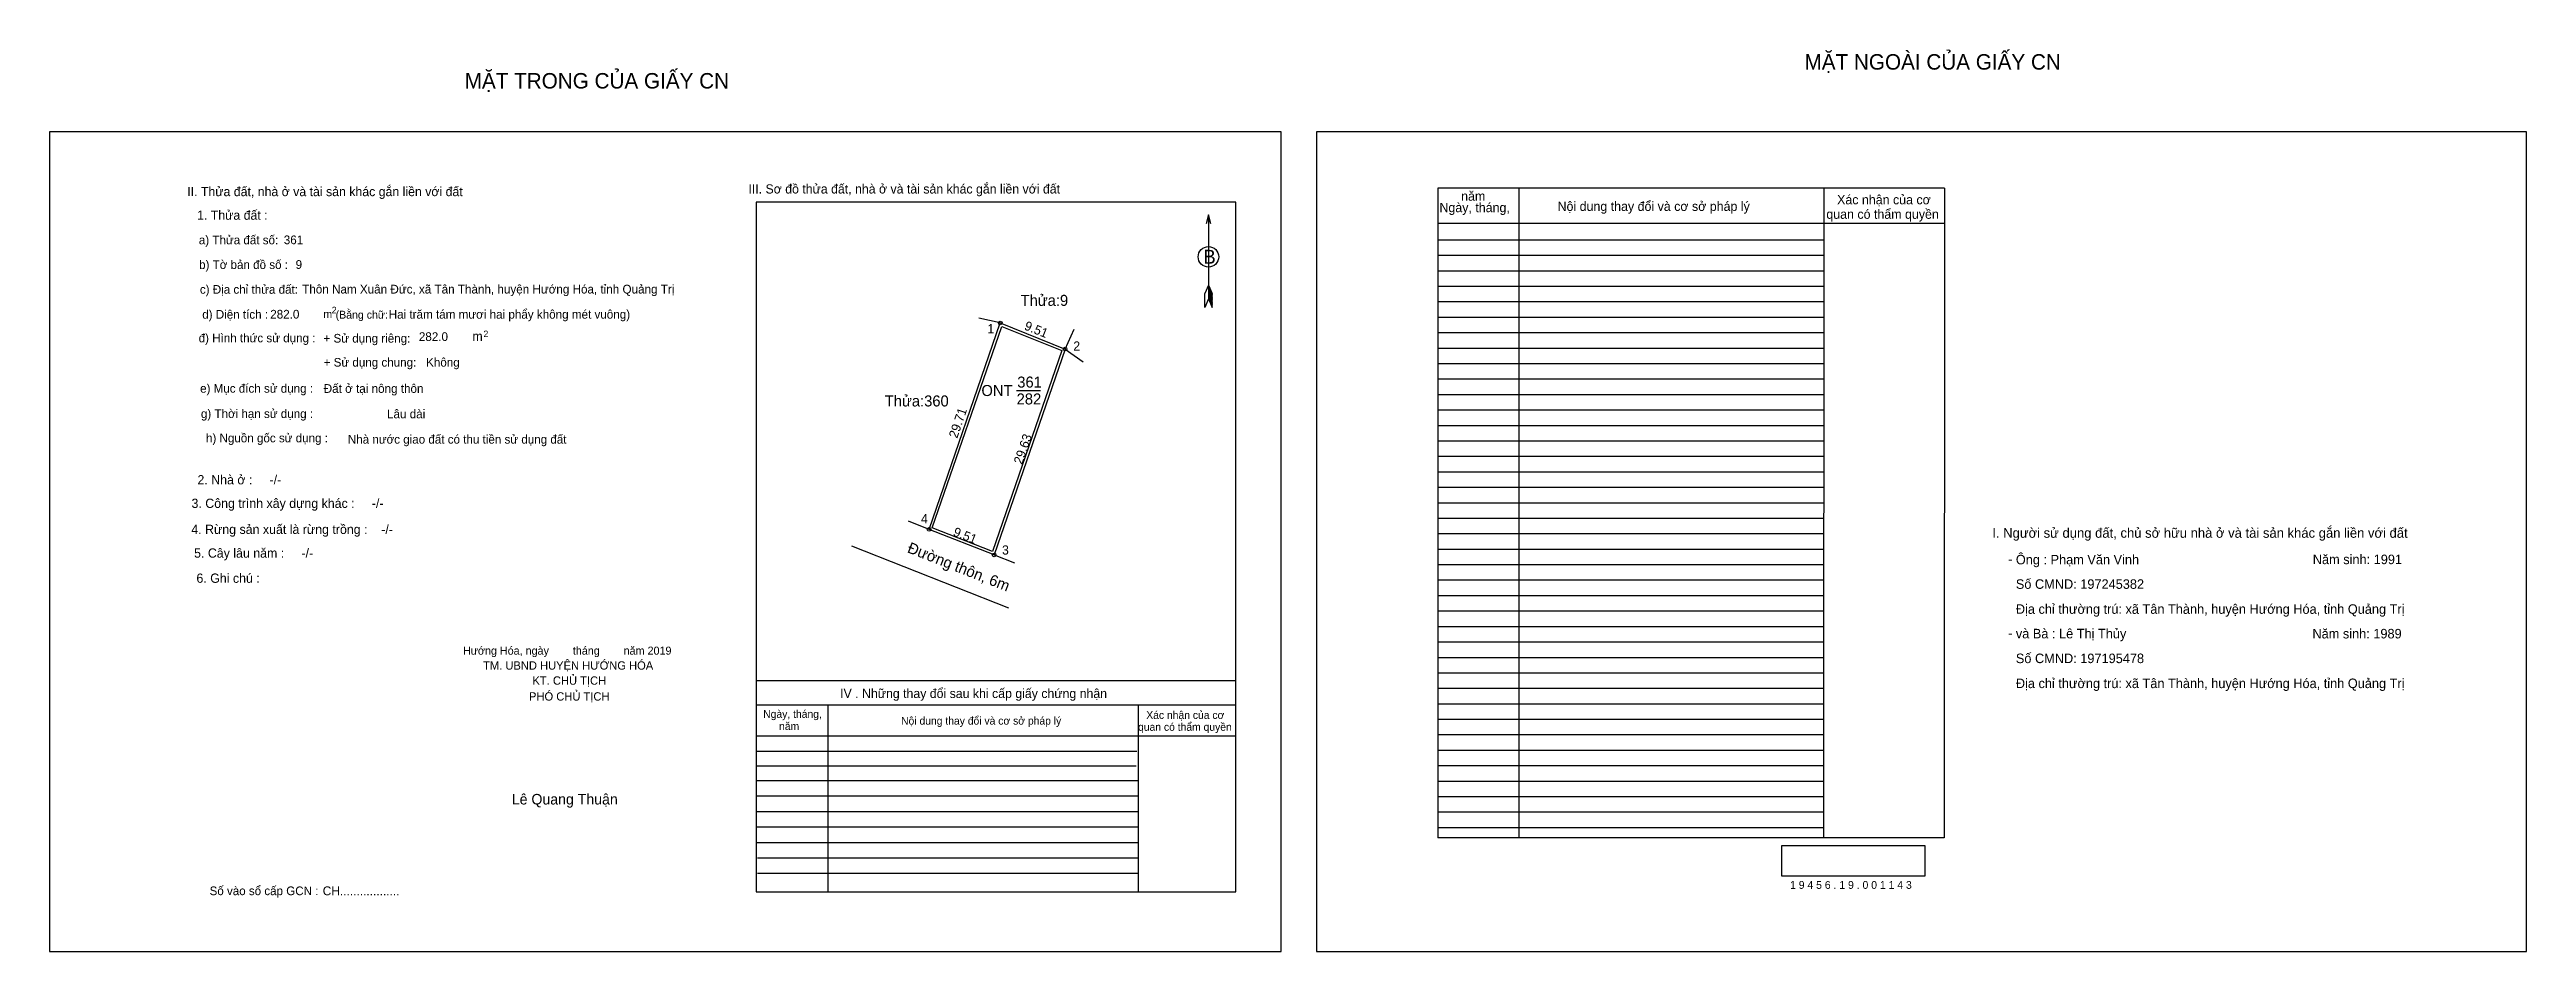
# Model space of a CAD drawing. Extents: x 539330 to 539667, y 1836876 to 1836999.
import ezdxf

# ---------------------------------------------------------------- set-up
doc = ezdxf.new("R2010")
doc.units = 0
for name, color, linetype in [('Default', 7, 'Continuous'), ('Level 1', 7, 'Continuous'), ('Level 10', 7, 'Continuous'), ('Level 11', 7, 'Continuous'), ('Level 13', 7, 'Continuous'), ('Level 27', 7, 'Continuous'), ('Level 35', 7, 'Continuous'), ('Level 36', 7, 'Continuous'), ('Level 40', 7, 'Continuous'), ('Level 49', 7, 'Continuous'), ('Level 5', 7, 'Continuous'), ('Level 52', 7, 'Continuous'), ('Level 55', 7, 'Continuous'), ('Level 6', 7, 'Continuous'), ('Level 7', 7, 'Continuous'), ('Level 8', 7, 'Continuous'), ('Level 9', 7, 'Continuous')]:
    doc.layers.add(name, color=color, linetype=linetype)

msp = doc.modelspace()

# ---------------------------------------------------------------- linework, layer by layer
at = {"layer": 'Level 1'}
for p, q in [((539330.49, 1836987.69), (539330.49, 1836987.69)), ((539502.86, 1836987.69), (539502.86, 1836987.69)), ((539488.17, 1836976.41), (539488.17, 1836964.95)), ((539488.17, 1836966.84), (539487.69, 1836965.67)), ((539488.17, 1836966.84), (539488.66, 1836965.67)), ((539488.17, 1836966.68), (539488.66, 1836965.5)), ((539488.17, 1836966.51), (539488.66, 1836965.34)), ((539488.17, 1836966.35), (539488.66, 1836965.17)), ((539488.17, 1836966.18), (539488.66, 1836965)), ((539488.17, 1836966.01), (539488.66, 1836964.83)), ((539487.66, 1836963.78), (539487.69, 1836965.67)), ((539488.17, 1836964.95), (539487.66, 1836963.78)), ((539488.17, 1836965.85), (539488.66, 1836964.66)), ((539488.17, 1836965.69), (539488.67, 1836964.49)), ((539488.17, 1836965.52), (539488.67, 1836964.32)), ((539488.17, 1836965.36), (539488.67, 1836964.15)), ((539488.17, 1836965.19), (539488.67, 1836963.98)), ((539488.17, 1836964.95), (539488.67, 1836963.78)), ((539488.67, 1836963.78), (539488.66, 1836965.67)), ((539498.06, 1836876.15), (539498.06, 1836876.15)), ((539667.49, 1836876.15), (539667.49, 1836876.15))]:
    msp.add_line(p, q, dxfattribs=at)
msp.add_lwpolyline([(539488.5, 1836975.19), (539488.17, 1836976.41), (539487.84, 1836975.19)], dxfattribs=at)
msp.add_circle((539488.17, 1836970.68), 1.4, dxfattribs=at)
at = {"layer": 'Level 10'}
for p, q in [((539459.84, 1836961.68), (539468.66, 1836958.12)), ((539468.66, 1836958.12), (539459.01, 1836930.11))]:
    msp.add_line(p, q, dxfattribs=at)
for points in [[(539450.16, 1836933.59), (539459.84, 1836961.68), (539468.66, 1836958.12), (539459.01, 1836930.11)], [(539450.6, 1836933.79), (539460.05, 1836961.22), (539468.22, 1836957.92), (539458.8, 1836930.57)]]:
    msp.add_lwpolyline(points, close=True, dxfattribs=at)
at = {"layer": 'Level 11'}
for centre in [(539459.84, 1836961.68), (539468.66, 1836958.12), (539450.16, 1836933.59), (539450.16, 1836933.59), (539459.01, 1836930.11)]:
    msp.add_circle(centre, 0.25, dxfattribs=at)
at = {"layer": 'Level 27'}
for p, q in [((539459.84, 1836961.68), (539456.92, 1836962.35)), ((539468.66, 1836958.12), (539469.89, 1836960.86)), ((539468.66, 1836958.12), (539471.12, 1836956.4)), ((539450.16, 1836933.59), (539447.37, 1836934.69)), ((539459.01, 1836930.11), (539461.8, 1836929.02))]:
    msp.add_line(p, q, dxfattribs=at)
at = {"layer": 'Level 35'}
msp.add_line((539461, 1836922.89), (539439.67, 1836931.29), dxfattribs=at)
at = {"layer": 'Level 40'}
msp.add_lwpolyline([(539330.49, 1836876.15), (539498.06, 1836876.15), (539498.06, 1836987.69), (539330.49, 1836987.69)], close=True, dxfattribs=at)
at = {"layer": 'Level 52'}
for p, q in [((539588.31, 1836980.03), (539519.4, 1836980.03)), ((539519.4, 1836980.03), (539519.4, 1836891.6)), ((539530.39, 1836980.03), (539530.39, 1836891.6)), ((539571.88, 1836980.03), (539571.85, 1836891.6)), ((539588.31, 1836980.03), (539588.28, 1836891.6)), ((539588.31, 1836975.22), (539519.4, 1836975.22)), ((539571.88, 1836972.96), (539519.4, 1836972.96)), ((539571.88, 1836970.86), (539519.4, 1836970.86)), ((539571.88, 1836968.75), (539519.4, 1836968.75)), ((539571.88, 1836966.65), (539519.4, 1836966.65)), ((539571.88, 1836964.54), (539519.4, 1836964.54)), ((539571.88, 1836962.44), (539519.4, 1836962.44)), ((539571.88, 1836960.33), (539519.4, 1836960.33)), ((539571.88, 1836958.23), (539519.4, 1836958.23)), ((539571.87, 1836956.12), (539519.4, 1836956.12)), ((539571.87, 1836954.02), (539519.4, 1836954.02)), ((539571.87, 1836951.91), (539519.4, 1836951.91)), ((539571.87, 1836949.81), (539519.4, 1836949.81)), ((539571.87, 1836947.7), (539519.4, 1836947.7)), ((539571.87, 1836945.6), (539519.4, 1836945.6)), ((539571.87, 1836943.5), (539519.4, 1836943.5)), ((539571.87, 1836941.39), (539519.4, 1836941.39)), ((539571.87, 1836939.29), (539519.4, 1836939.29)), ((539571.87, 1836937.18), (539519.4, 1836937.18)), ((539571.87, 1836935.08), (539519.4, 1836935.08)), ((539571.87, 1836932.97), (539519.4, 1836932.97)), ((539571.87, 1836930.87), (539519.4, 1836930.87)), ((539571.86, 1836928.76), (539519.4, 1836928.76)), ((539571.86, 1836926.66), (539519.4, 1836926.66)), ((539571.86, 1836924.55), (539519.4, 1836924.55)), ((539571.86, 1836922.45), (539519.4, 1836922.45)), ((539571.86, 1836920.34), (539519.4, 1836920.34)), ((539571.86, 1836918.24), (539519.4, 1836918.24)), ((539571.86, 1836916.13), (539519.4, 1836916.13)), ((539571.86, 1836914.03), (539519.4, 1836914.03)), ((539571.86, 1836911.93), (539519.4, 1836911.93)), ((539571.86, 1836909.82), (539519.4, 1836909.82)), ((539571.86, 1836907.72), (539519.4, 1836907.72)), ((539571.86, 1836905.61), (539519.4, 1836905.61)), ((539571.86, 1836903.51), (539519.4, 1836903.51)), ((539571.85, 1836901.4), (539519.4, 1836901.4)), ((539571.85, 1836899.3), (539519.4, 1836899.3)), ((539571.85, 1836897.19), (539519.4, 1836897.19)), ((539571.85, 1836895.09), (539519.4, 1836895.09)), ((539571.85, 1836892.98), (539519.4, 1836892.98)), ((539588.28, 1836891.6), (539519.4, 1836891.6))]:
    msp.add_line(p, q, dxfattribs=at)
msp.add_lwpolyline([(539502.86, 1836876.15), (539667.49, 1836876.15), (539667.49, 1836987.69), (539502.86, 1836987.69)], close=True, dxfattribs=at)
at = {"layer": 'Level 6'}
msp.add_lwpolyline([(539566.19, 1836890.58), (539585.64, 1836890.58), (539585.64, 1836886.41), (539566.19, 1836886.41)], close=True, dxfattribs=at)
at = {"layer": 'Level 7'}
for p, q in [((539478.43, 1836903.36), (539426.63, 1836903.36)), ((539478.34, 1836901.37), (539426.63, 1836901.37)), ((539478.61, 1836899.37), (539426.63, 1836899.37)), ((539478.61, 1836897.27), (539426.63, 1836897.27)), ((539478.61, 1836895.16), (539426.63, 1836895.16)), ((539478.61, 1836893.06), (539426.63, 1836893.06)), ((539478.61, 1836890.95), (539426.63, 1836890.95)), ((539478.61, 1836888.85), (539426.8, 1836888.85)), ((539478.61, 1836886.75), (539426.8, 1836886.75))]:
    msp.add_line(p, q, dxfattribs=at)
at = {"layer": 'Level 8'}
for p, q in [((539491.88, 1836978.14), (539426.63, 1836978.14)), ((539426.63, 1836978.14), (539426.63, 1836884.27)), ((539491.88, 1836884.27), (539491.88, 1836978.14)), ((539491.88, 1836912.98), (539426.63, 1836912.98)), ((539491.88, 1836909.67), (539426.63, 1836909.67)), ((539436.37, 1836909.67), (539436.37, 1836884.27)), ((539478.61, 1836909.67), (539478.61, 1836884.27)), ((539491.88, 1836905.46), (539426.63, 1836905.46)), ((539426.63, 1836884.27), (539491.88, 1836884.27))]:
    msp.add_line(p, q, dxfattribs=at)
at = {"layer": 'Level 9'}
msp.add_line((539462.07, 1836952.49), (539465.31, 1836952.49), dxfattribs=at)

# ---------------------------------------------------------------- texts
at = {"layer": 'Default'}
for s, p in [('e) Mục đích sử dụng :', (539350.98, 1836952.19)), ('g) Thời hạn sử dụng :', (539351.09, 1836948.75)), ('h) Nguồn gốc sử dụng :', (539351.78, 1836945.44)), ('Nhà nước giao đất có thu tiền sử dụng đất', (539371.08, 1836945.26))]:
    msp.add_text(s, height=1.1807, dxfattribs=at).set_placement(p)
at = {"layer": 'Level 1'}
msp.add_text('B', height=1.89, dxfattribs=at).set_placement((539487.47, 1836969.75))
at = {"layer": 'Level 13'}
for s, p in [('ONT', (539457.28, 1836951.74)), ('361', (539462.16, 1836952.89)), ('282', (539462.07, 1836950.59))]:
    msp.add_text(s, height=1.5, dxfattribs=at).set_placement(p)
at = {"layer": 'Level 36'}
for s, p in [('Thửa:9', (539462.61, 1836964.01)), ('Thửa:360', (539444.13, 1836950.32))]:
    msp.add_text(s, height=1.5, dxfattribs=at).set_placement(p)
at = {"layer": 'Level 49'}
for s, rotation, p in [('9.51', 338.0196, (539463.01, 1836960.83)), ('29.71', 70.9857, (539453.98, 1836945.91)), ('29.63', 70.9902, (539462.81, 1836942.35)), ('9.51', 338.5342, (539453.33, 1836932.77))]:
    msp.add_text(s, height=1.25, rotation=rotation, dxfattribs=at).set_placement(p)
at = {"layer": 'Level 5'}
msp.add_text('Đường thôn, 6m', height=1.5, rotation=338.5049, dxfattribs=at).set_placement((539447.09, 1836930.5))
at = {"layer": 'Level 52'}
for s, height, p in [('năm', 1.263, (539522.55, 1836978.32)), ('Ngày, tháng,', 1.2628, (539519.6, 1836976.76)), ('Nội dung thay đổi và cơ sở pháp lý', 1.2628, (539535.67, 1836976.93)), (' quan có thẩm quyền', 1.2628, (539571.77, 1836975.86)), ('Xác nhận của cơ', 1.2628, (539573.7, 1836977.83))]:
    msp.add_text(s, height=height, dxfattribs=at).set_placement(p)
at = {"layer": 'Level 55'}
for s, height, p in [('360', 0.055, (539459.78, 1836961.62)), ('1', 0.2, (539459.78, 1836961.68)), ('9', 0.055, (539459.82, 1836961.62)), ('2', 0.2, (539468.59, 1836958.12)), ('0', 0.055, (539468.64, 1836958.06)), ('9', 0.055, (539468.64, 1836958.06)), ('0', 0.055, (539468.64, 1836958.06)), ('4', 0.2, (539450.09, 1836933.59)), ('360', 0.055, (539450.1, 1836933.54)), ('0', 0.055, (539450.14, 1836933.54)), ('0', 0.055, (539450.14, 1836933.54)), ('3', 0.2, (539458.95, 1836930.11)), ('0', 0.055, (539458.99, 1836930.05)), ('0', 0.055, (539458.99, 1836930.05)), ('0', 0.055, (539458.99, 1836930.05)), ('0', 0.055, (539458.99, 1836930.05))]:
    msp.add_text(s, height=height, dxfattribs=at).set_placement(p)
at = {"layer": 'Level 6'}
for s, height, p in [('361', 1.185, (539362.36, 1836972.4)), ('9', 1.19, (539363.97, 1836969.04)), ('Thôn Nam Xuân Đức, xã Tân Thành, huyện Hướng Hóa, tỉnh Quảng Trị', 1.187, (539364.87, 1836965.69)), ('282.0', 1.185, (539360.52, 1836962.28)), ('Hai trăm tám mươi hai phẩy không mét vuông)', 1.1853, (539376.64, 1836962.27)), ('282.0', 1.185, (539380.74, 1836959.23)), ('Đất ở tại nông thôn', 1.187, (539367.8, 1836952.17)), ('Lâu dài', 1.187, (539376.41, 1836948.71)), ('Ông : Phạm Văn Vinh', 1.2965, (539598.02, 1836928.83)), ('Năm sinh: 1991', 1.2965, (539638.42, 1836928.86)), ('Số CMND: 197245382', 1.2965, (539598.02, 1836925.5)), ('Địa chỉ thường trú: xã Tân Thành, huyện Hướng Hóa, tỉnh Quảng Trị', 1.2965, (539598.02, 1836922.1)), ('và Bà : Lê Thị Thủy', 1.2964, (539598.02, 1836918.76)), ('Năm sinh: 1989', 1.2965, (539638.37, 1836918.75)), ('Số CMND: 197195478', 1.2965, (539598.02, 1836915.39)), ('Địa chỉ thường trú: xã Tân Thành, huyện Hướng Hóa, tỉnh Quảng Trị', 1.2965, (539598.02, 1836911.99)), ('1 9 4 5 6 . 1 9 . 0 0 1 1 4 3', 1.0608, (539567.3, 1836884.67))]:
    msp.add_text(s, height=height, dxfattribs=at).set_placement(p)
at = {"layer": 'Level 7'}
for s, height, p in [('MẶT TRONG CỦA GIẤY CN', 2.1046, (539386.98, 1836993.59)), ('MẶT NGOÀI CỦA GIẤY CN', 2.1046, (539569.27, 1836996.16)), ('II. Thửa đất, nhà ở và tài sản khác gắn liền với đất', 1.2522, (539349.23, 1836978.94)), ('III. Sơ đồ thửa đất, nhà ở và tài sản khác gắn liền với đất', 1.2522, (539425.58, 1836979.3)), ('1. Thửa đất :', 1.2522, (539350.57, 1836975.73)), ('a) Thửa đất số:', 1.1807, (539350.81, 1836972.39)), ('b) Tờ bản đồ số :', 1.1807, (539350.84, 1836969.03)), ('c) Địa chỉ thửa đất:', 1.1807, (539350.95, 1836965.66)), ('d) Diện tích :', 1.1807, (539351.27, 1836962.26)), ('m', 1.07, (539367.75, 1836962.36)), ('2', 0.895, (539368.88, 1836962.99)), ('(Bằng chữ:', 1.073, (539369.42, 1836962.27)), ('đ) Hình thức sử dụng :', 1.1807, (539350.78, 1836959.05)), ('+ Sử dụng riêng:', 1.1807, (539367.77, 1836959.01)), ('m', 1.26, (539388.02, 1836959.25)), ('2', 0.895, (539389.53, 1836959.75)), ('+ Sử dụng chung:', 1.1807, (539367.79, 1836955.74)), ('Không', 1.181, (539381.73, 1836955.74)), ('2. Nhà ở :     -/-', 1.2594, (539350.62, 1836939.72)), ('3. Công trình xây dựng khác :     -/-', 1.2594, (539349.81, 1836936.51)), ('4. Rừng sản xuất là rừng trồng :    -/-', 1.2594, (539349.78, 1836932.97)), ('I. Người sử dụng đất, chủ sở hữu nhà ở và tài sản khác gắn liền với đất', 1.3259, (539594.82, 1836932.45)), ('5. Cây lâu năm :     -/-', 1.2594, (539350.16, 1836929.74)), ('-', 1.35, (539596.96, 1836928.88)), ('6. Ghi chú :', 1.2594, (539350.48, 1836926.32)), ('-', 1.35, (539596.97, 1836918.81)), ('Hướng Hóa, ngày        tháng        năm 2019', 1.0941, (539386.74, 1836916.54)), ('TM. UBND HUYỆN HƯỚNG HÓA', 1.1337, (539389.48, 1836914.5)), ('KT. CHỦ TỊCH', 1.1337, (539396.2, 1836912.45)), ('IV . Những thay đổi sau khi cấp giấy chứng nhận', 1.2522, (539438.06, 1836910.64)), ('PHÓ CHỦ TỊCH', 1.1336, (539395.73, 1836910.29)), ('Ngày, tháng,', 1.0523, (539427.59, 1836907.94)), ('Xác nhận của cơ', 1.0523, (539479.71, 1836907.8)), ('năm', 1.052, (539429.75, 1836906.28)), ('Nội dung thay đổi và cơ sở pháp lý', 1.0523, (539446.35, 1836907.02)), (' quan có thẩm quyền', 1.0523, (539478.2, 1836906.18)), ('Lê Quang Thuận', 1.4359, (539393.39, 1836896.15)), ('Số vào sổ cấp GCN :', 1.1785, (539352.27, 1836883.81)), ('CH..................', 1.2123, (539367.66, 1836883.79))]:
    msp.add_text(s, height=height, dxfattribs=at).set_placement(p)
at = {"layer": 'Level 9'}
for s, p in [('1', (539458.09, 1836960.28)), ('2', (539469.78, 1836957.92)), ('4', (539449.06, 1836934.42)), ('3', (539460.08, 1836930.16))]:
    msp.add_text(s, height=1.25, dxfattribs=at).set_placement(p)

doc.saveas('drawing.dxf')
